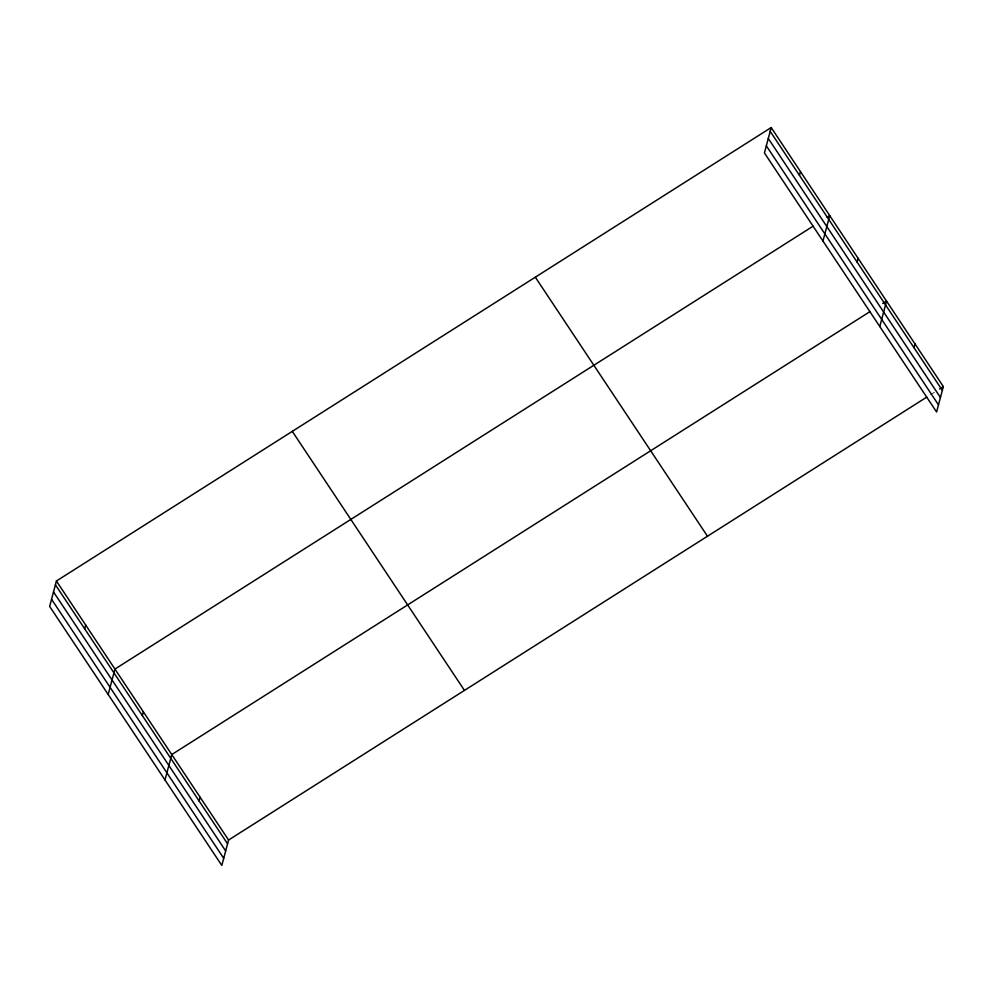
<?xml version="1.0" encoding="UTF-8"?>
<svg xmlns="http://www.w3.org/2000/svg" width="993" height="993" viewBox="0 0 993 993"><rect width="100%" height="100%" fill="white"/><g stroke="black" fill="none" stroke-linecap="round" stroke-linejoin="round"><path stroke-width="0.74" stroke-dasharray="4.96 3.72" d="M930.602 394.68L934.425 392.247"/><path stroke-width="1.49" d="M771.189 127.551L764.424 152.959L936.585 411.996L943.35 386.587L771.189 127.551L56.415 581.004L49.65 606.413L221.811 865.449L228.576 840.041L926.779 397.101M84.678 628.817L85.683 625.031M108.187 694.479L114.94 669.071L813.155 226.143M142.347 715.593L143.352 711.82M164.999 779.964L171.764 754.556L869.967 311.628M199.159 801.078L200.164 797.292M799.452 175.364L800.457 171.59M822.961 241.038L829.726 215.618L827.169 217.244M857.12 262.14L858.126 258.366M879.773 326.523L886.538 301.102L882.715 303.535M913.945 347.624L914.938 343.851M939.527 389.02L943.35 386.587M770.183 131.324L942.345 390.361M768.284 138.461L940.445 397.51M766.335 145.822L938.484 404.859M535.314 277.184L707.475 536.232M292.29 431.359L464.451 690.396M56.415 581.004L228.576 840.041M55.409 584.778L227.571 843.814M53.51 591.915L225.672 850.951M51.549 599.275L223.71 858.312"/></g></svg>
